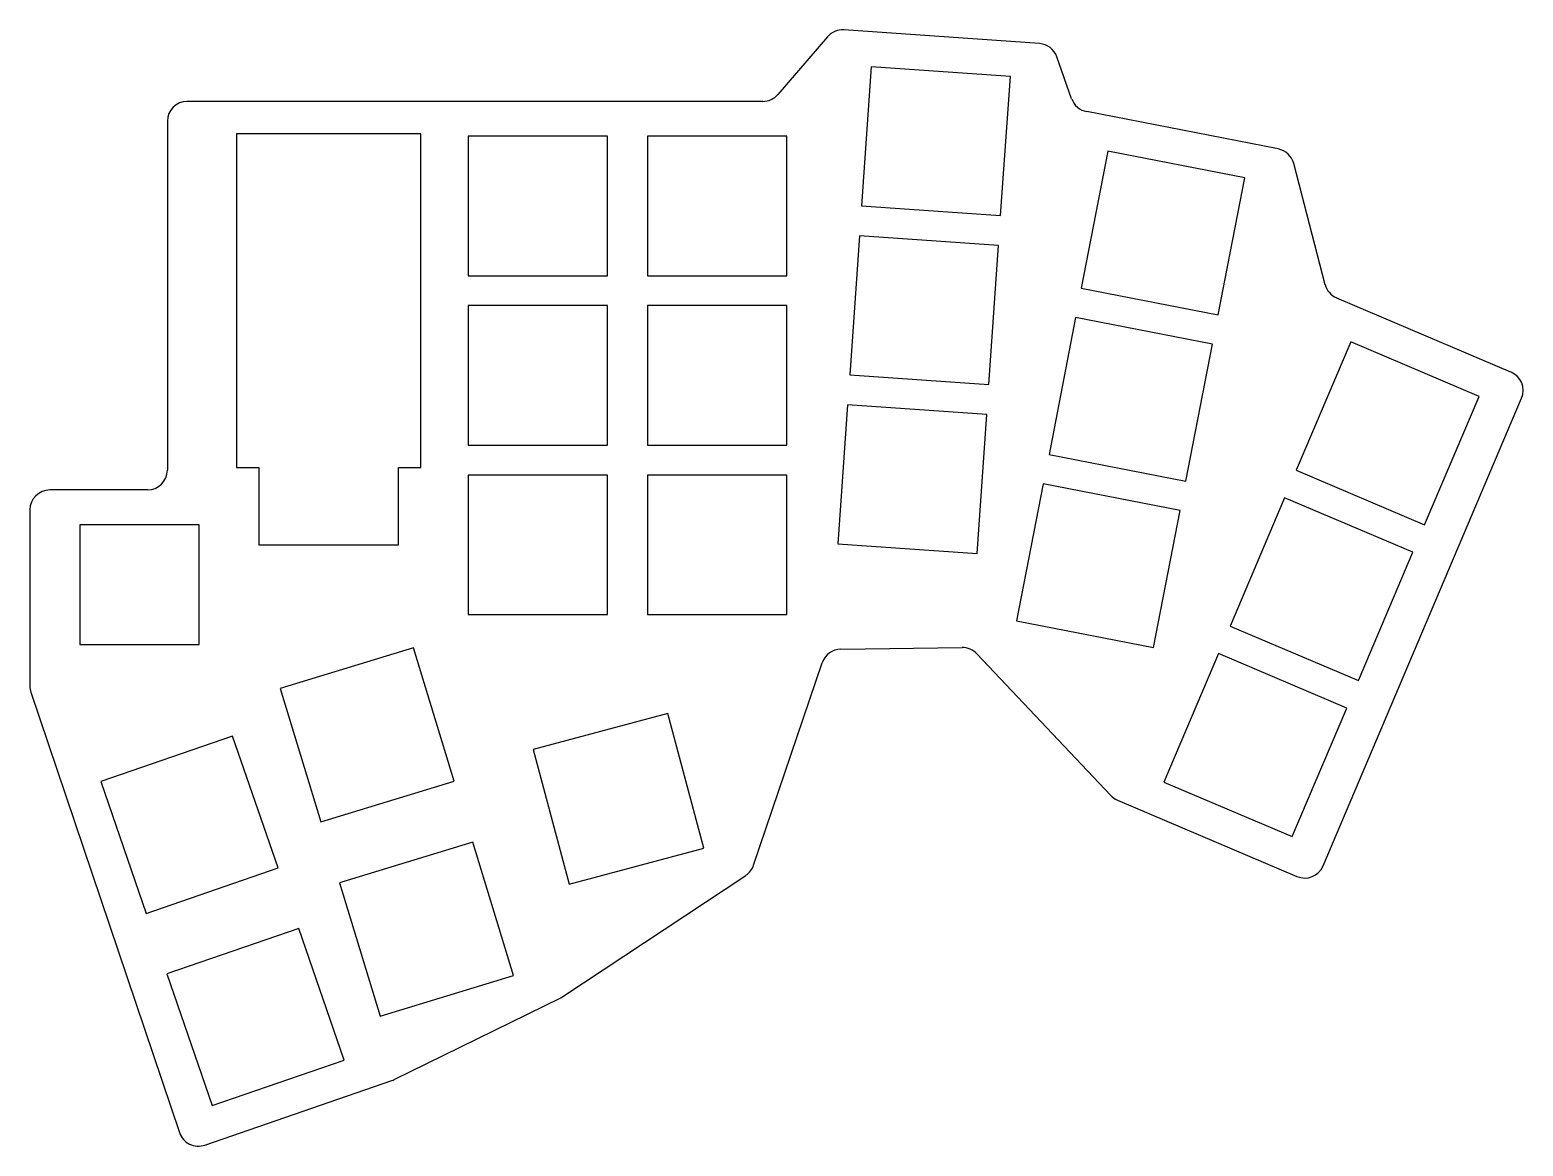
# Model space of a CAD drawing. Header units: millimetres. Extents: x 207 to 357, y -224 to -112.
import ezdxf

# ---------------------------------------------------------------- set-up
doc = ezdxf.new("R2010")
doc.units = ezdxf.units.MM

msp = doc.modelspace()

# ---------------------------------------------------------------- linework, layer by layer
for p, q in [((308.54, -113.69), (288.91, -112.32)), ((287.25, -113.01), (282.28, -118.8)), ((311.77, -119.23), (310.29, -115.02)), ((291.65, -116.02), (290.68, -129.99)), ((305.62, -117), (291.65, -116.02)), ((304.64, -130.96), (305.62, -117)), ((280.76, -119.49), (222.98, -119.49)), ((332.51, -124.26), (313.28, -120.52)), ((220.98, -121.49), (220.98, -156.49)), ((246.43, -122.74), (227.93, -122.74)), ((227.93, -122.74), (227.93, -156.24)), ((246.43, -156.24), (246.43, -122.74)), ((265.18, -122.99), (251.18, -122.99)), ((251.18, -122.99), (251.18, -136.99)), ((265.18, -136.99), (265.18, -122.99)), ((283.18, -122.99), (269.18, -122.99)), ((269.18, -122.99), (269.18, -136.99)), ((283.18, -136.99), (283.18, -122.99)), ((315.41, -124.5), (312.74, -138.25)), ((329.16, -127.18), (315.41, -124.5)), ((337.22, -137.89), (334.07, -125.72)), ((326.48, -140.92), (329.16, -127.18)), ((290.68, -129.99), (304.64, -130.96)), ((290.47, -132.98), (289.49, -146.94)), ((304.43, -133.95), (290.47, -132.98)), ((303.46, -147.92), (304.43, -133.95)), ((251.18, -136.99), (265.18, -136.99)), ((269.18, -136.99), (283.18, -136.99)), ((312.74, -138.25), (326.48, -140.92)), ((355.88, -146.66), (338.38, -139.23)), ((265.18, -139.99), (251.18, -139.99)), ((251.18, -139.99), (251.18, -153.99)), ((265.18, -153.99), (265.18, -139.99)), ((283.18, -139.99), (269.18, -139.99)), ((269.18, -139.99), (269.18, -153.99)), ((283.18, -153.99), (283.18, -139.99)), ((312.17, -141.19), (309.5, -154.94)), ((325.91, -143.86), (312.17, -141.19)), ((323.24, -157.61), (325.91, -143.86)), ((339.79, -143.63), (334.31, -156.51)), ((352.67, -149.1), (339.79, -143.63)), ((289.49, -146.94), (303.46, -147.92)), ((337.01, -196.22), (356.94, -149.28)), ((347.2, -161.98), (352.67, -149.1)), ((289.28, -149.94), (288.31, -163.9)), ((303.25, -150.91), (289.28, -149.94)), ((302.27, -164.88), (303.25, -150.91)), ((251.18, -153.99), (265.18, -153.99)), ((269.18, -153.99), (283.18, -153.99)), ((309.5, -154.94), (323.24, -157.61)), ((227.93, -156.24), (230.18, -156.24)), ((230.18, -156.24), (230.18, -163.99)), ((244.18, -156.24), (246.43, -156.24)), ((244.18, -163.99), (244.18, -156.24)), ((265.18, -156.99), (251.18, -156.99)), ((251.18, -156.99), (251.18, -170.99)), ((265.18, -170.99), (265.18, -156.99)), ((283.18, -156.99), (269.18, -156.99)), ((269.18, -156.99), (269.18, -170.99)), ((283.18, -170.99), (283.18, -156.99)), ((334.31, -156.51), (347.2, -161.98)), ((218.98, -158.49), (209.18, -158.49)), ((308.92, -157.88), (306.25, -171.62)), ((322.67, -160.55), (308.92, -157.88)), ((333.14, -159.27), (327.67, -172.16)), ((346.03, -164.74), (333.14, -159.27)), ((207.18, -160.49), (207.18, -178.16)), ((320, -174.29), (322.67, -160.55)), ((224.18, -161.99), (212.18, -161.99)), ((212.18, -161.99), (212.18, -173.99)), ((224.18, -173.99), (224.18, -161.99)), ((230.18, -163.99), (244.18, -163.99)), ((288.31, -163.9), (302.27, -164.88)), ((340.56, -177.63), (346.03, -164.74)), ((251.18, -170.99), (265.18, -170.99)), ((269.18, -170.99), (283.18, -170.99)), ((306.25, -171.62), (320, -174.29)), ((327.67, -172.16), (340.56, -177.63)), ((212.18, -173.99), (224.18, -173.99)), ((245.69, -174.33), (232.3, -178.42)), ((249.78, -187.72), (245.69, -174.33)), ((288.59, -174.47), (300.78, -174.31)), ((302.26, -174.93), (315.69, -189.16)), ((326.5, -174.92), (321.03, -187.81)), ((339.39, -180.39), (326.5, -174.92)), ((279.84, -196.14), (286.72, -175.83)), ((207.28, -178.8), (222.21, -222.99)), ((232.3, -178.42), (236.4, -191.81)), ((271.23, -180.92), (257.7, -184.54)), ((274.85, -194.44), (271.23, -180.92)), ((333.92, -193.28), (339.39, -180.39)), ((227.53, -183.2), (214.29, -187.76)), ((232.09, -196.43), (227.53, -183.2)), ((257.7, -184.54), (261.33, -198.07)), ((214.29, -187.76), (218.85, -200.99)), ((236.4, -191.81), (249.78, -187.72)), ((321.03, -187.81), (333.92, -193.28)), ((316.37, -189.63), (334.39, -197.28)), ((251.65, -193.84), (238.27, -197.93)), ((255.75, -207.22), (251.65, -193.84)), ((261.33, -198.07), (274.85, -194.44)), ((218.85, -200.99), (232.09, -196.43)), ((260.7, -209.33), (279.05, -197.17)), ((238.27, -197.93), (242.36, -211.32)), ((234.17, -202.49), (220.93, -207.04)), ((238.73, -215.72), (234.17, -202.49)), ((220.93, -207.04), (225.49, -220.28)), ((242.36, -211.32), (255.75, -207.22)), ((243.76, -217.67), (260.48, -209.46)), ((225.49, -220.28), (238.73, -215.72)), ((224.75, -224.24), (243.53, -217.77))]:
    msp.add_line(p, q)
for centre, start, end in [((288.77, -114.31), 86, 139.3059), ((308.4, -115.69), 19.4263, 86), ((222.98, -121.49), 90, 180), ((280.76, -117.49), 270, 319.3059), ((313.66, -118.56), 199.4263, 259), ((332.13, -126.23), 14.5495, 79), ((339.16, -137.38), 194.5495, 247), ((355.1, -148.5), 337, 67), ((218.98, -156.49), 270, 0), ((209.18, -160.49), 90, 180), ((288.62, -176.47), 90.7834, 161.2753), ((300.81, -176.31), 43.3458, 90.7834), ((209.18, -178.16), 180, 198.6628), ((317.15, -187.79), 223.3458, 247), ((277.95, -195.5), 303.5452, 341.2753), ((335.17, -195.44), 247, 337), ((259.6, -207.66), 296.172, 303.5452), ((242.88, -215.88), 289, 296.172), ((224.1, -222.35), 198.6628, 289)]:
    msp.add_arc(centre, 2, start, end)

doc.saveas('drawing.dxf')
